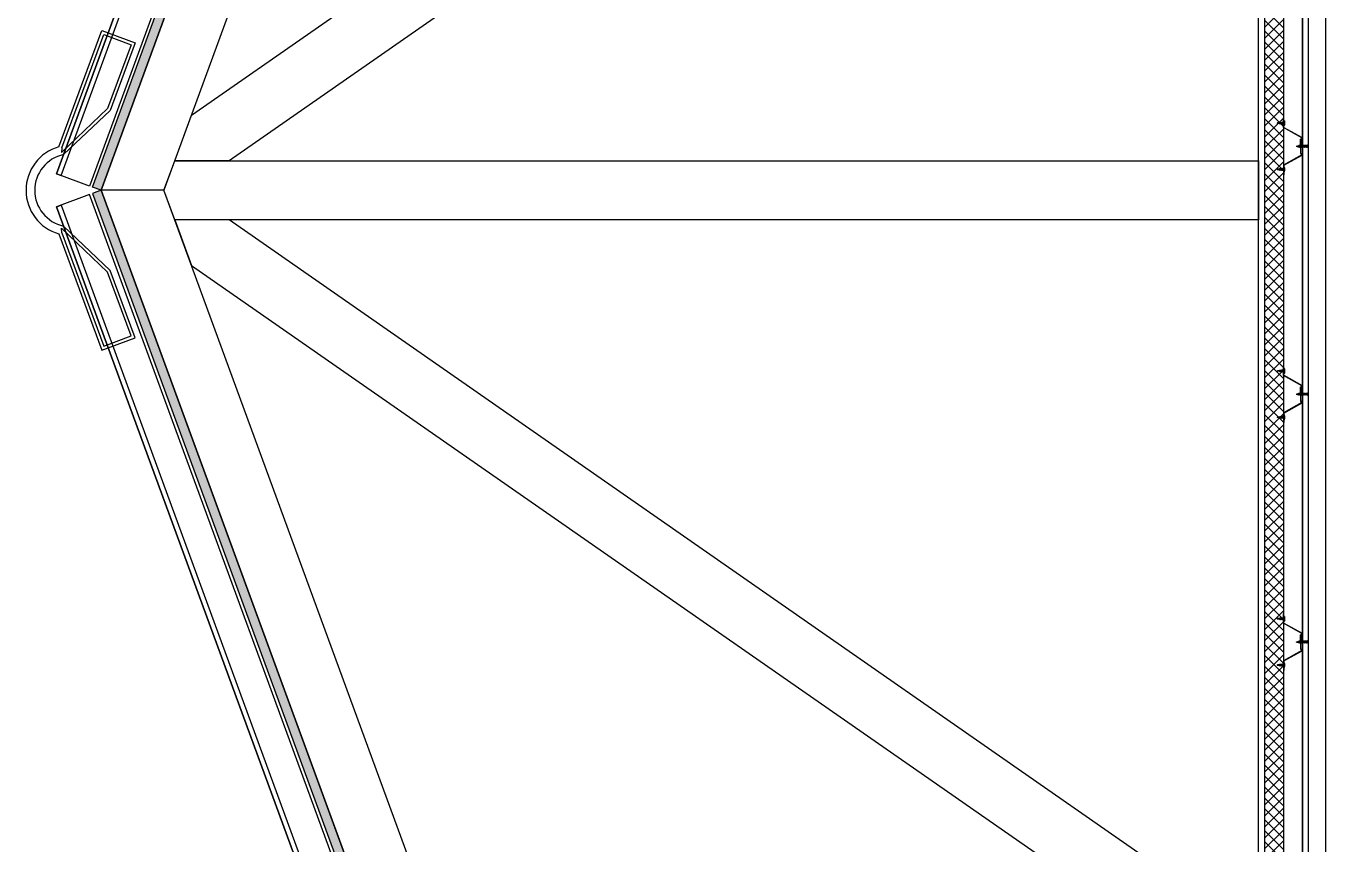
# Model space of a CAD drawing. Header units: inches. Extents: x 203 to 1065, y -1127 to 921.
# Drawn here: x 356.743 to 358.84, y 879.754 to 881.074 of the extents above; entities that cross this region are included whole.
import ezdxf

# ---------------------------------------------------------------- set-up
doc = ezdxf.new("R2010")
doc.units = ezdxf.units.IN
doc.header["$MEASUREMENT"] = 0
doc.linetypes.add('CONTINUA', pattern=[0])
for name, color, linetype in [('CORTE MUROS', 4, 'CONTINUA'), ('CORTE PERFILES Y CERCHA', 3, 'CONTINUA'), ('CORTE PROY', 8, 'CONTINUA')]:
    doc.layers.add(name, color=color, linetype=linetype)
pattern_1 = [(135.1236939, (355.679718, 439.0098185), (-0.00440986616, -0.004428948005), []), (225.1236939, (355.679718, 439.0098185), (-0.00439078432, -0.01326776217), [0.015625, -0.009375])]

msp = doc.modelspace()

# ---------------------------------------------------------------- hatches: boundary and pattern name
at = {"layer": 'CORTE MUROS', "ltscale": 0.5}
h = msp.add_hatch(dxfattribs=at)
h.set_pattern_fill('ANSI38', color=252, scale=0.05, angle=90.1237, style=0)
h.set_pattern_definition(pattern_1)
h.paths.add_polyline_path([(356.8646, 880.809), (356.8505, 880.8142), (358.7795, 886.0785), (358.7936, 886.0733)])
h = msp.add_hatch(dxfattribs=at)
h.set_pattern_fill('ANSI38', color=252, scale=0.05, angle=90.1237, style=0)
h.set_pattern_definition(pattern_1)
h.paths.add_polyline_path([(356.8646, 880.809), (356.8505, 880.8038), (358.7794, 875.5395), (358.7935, 875.5446)])
at = {"layer": 'CORTE PERFILES Y CERCHA', "ltscale": 0.5}
h = msp.add_hatch(dxfattribs=at)
h.set_pattern_fill('_USER', color=251, scale=0.0125, angle=135, style=0, double=1, pattern_type=0)
h.set_pattern_definition([(135, (330.188395, 595.680693), (-0.00883883476, -0.00883883476), []), (225, (330.188395, 595.680693), (0.00883883476, -0.00883883476), [])])
h.paths.add_polyline_path([(358.7412, 875.715), (358.7412, 885.903), (358.7712, 885.903), (358.7712, 875.715)])

# ---------------------------------------------------------------- linework, layer by layer
at = {"layer": 'CORTE MUROS', "color": 3}
for p, q in [((356.8009, 880.8775), (356.8005, 880.8703)), ((356.8009, 880.7405), (356.8005, 880.7477))]:
    msp.add_line(p, q, dxfattribs=at)
at = {"layer": 'CORTE MUROS'}
for points in [[(356.7923, 880.8355), (358.759, 886.2027), (358.8125, 886.1831), (356.8458, 880.8159)], [(358.759, 886.2027), (356.7923, 880.8355), (356.7998, 880.8327), (358.7665, 886.1999)], [(356.7923, 880.7825), (358.759, 875.4153), (358.8125, 875.4349), (356.8458, 880.8021)], [(358.759, 875.4153), (356.7923, 880.7825), (356.7998, 880.7853), (358.7665, 875.418)]]:
    msp.add_lwpolyline(points, close=True, dxfattribs=at)
for points in [[(356.8646, 880.809), (356.8505, 880.8142), (358.7795, 886.0785), (358.7936, 886.0733), (356.8646, 880.809)], [(356.8646, 880.809), (356.8505, 880.8038), (358.7795, 875.5395), (358.7936, 875.5447), (356.8646, 880.809)]]:
    msp.add_lwpolyline(points, dxfattribs=at)
at = {"layer": 'CORTE MUROS', "color": 3}
for points in [[(356.7962, 880.8792), (356.8658, 881.0668), (356.9193, 881.047), (356.8789, 880.9381), (356.804, 880.8667)], [(356.8009, 880.8775), (356.8688, 881.0604), (356.9128, 881.044), (356.8746, 880.941), (356.8005, 880.8703)], [(356.7962, 880.7388), (356.8658, 880.5512), (356.9193, 880.571), (356.8789, 880.6798), (356.804, 880.7513)], [(356.8009, 880.7405), (356.8688, 880.5576), (356.9128, 880.5739), (356.8746, 880.677), (356.8005, 880.7477)]]:
    msp.add_lwpolyline(points, dxfattribs=at)
for radius, start, end in [(0.073, 105.9239, 254.0761), (0.059, 102.3006, 257.6994)]:
    msp.add_arc((356.8163, 880.809), radius, start, end, dxfattribs=at)
at = {"layer": 'CORTE PERFILES Y CERCHA', "color": 2}
for p, q in [((358.8012, 885.8193), (358.8012, 875.7987)), ((358.8022, 885.8193), (358.8022, 875.7987)), ((358.8112, 885.8193), (358.8112, 875.7987))]:
    msp.add_line(p, q, dxfattribs=at)
at = {"layer": 'CORTE PERFILES Y CERCHA'}
for p, q in [((358.7712, 880.9189), (358.7712, 880.9259)), ((358.7716, 880.919), (358.7716, 880.9259)), ((358.7716, 880.9259), (358.7716, 880.9259)), ((358.7716, 880.924), (358.7716, 880.9259)), ((358.7716, 880.924), (358.772, 880.924)), ((358.772, 880.924), (358.772, 880.9259)), ((358.7647, 880.9182), (358.7609, 880.9174)), ((358.7609, 880.9174), (358.7616, 880.9178)), ((358.7616, 880.9174), (358.7609, 880.9174)), ((358.7609, 880.9174), (358.7616, 880.917)), ((358.7647, 880.9182), (358.7616, 880.9178)), ((358.7616, 880.917), (358.7616, 880.9174)), ((358.765, 880.9166), (358.7616, 880.917)), ((358.7651, 880.9186), (358.7647, 880.9182)), ((358.7647, 880.9182), (358.765, 880.9166)), ((358.7655, 880.9163), (358.765, 880.9166)), ((358.7651, 880.9186), (358.7655, 880.9183)), ((358.7655, 880.9163), (358.7651, 880.9186)), ((358.7664, 880.9184), (358.7655, 880.9183)), ((358.7655, 880.9183), (358.766, 880.9165)), ((358.7655, 880.9163), (358.766, 880.9165)), ((358.7669, 880.9164), (358.766, 880.9165)), ((358.7668, 880.9188), (358.7664, 880.9184)), ((358.7664, 880.9184), (358.7669, 880.9164)), ((358.7668, 880.9188), (358.7673, 880.9185)), ((358.7674, 880.916), (358.7668, 880.9188)), ((358.7674, 880.916), (358.7669, 880.9164)), ((358.7682, 880.9186), (358.7673, 880.9185)), ((358.7673, 880.9185), (358.7678, 880.9163)), ((358.7674, 880.916), (358.7678, 880.9163)), ((358.7687, 880.9162), (358.7678, 880.9163)), ((358.7686, 880.9191), (358.7682, 880.9186)), ((358.7682, 880.9186), (358.7687, 880.9162)), ((358.7686, 880.9191), (358.769, 880.9187)), ((358.7692, 880.9157), (358.7686, 880.9191)), ((358.7692, 880.9157), (358.7687, 880.9162)), ((358.77, 880.9188), (358.769, 880.9187)), ((358.769, 880.9187), (358.7697, 880.9161)), ((358.7692, 880.9157), (358.7697, 880.9161)), ((358.7707, 880.916), (358.7697, 880.9161)), ((358.7704, 880.9194), (358.77, 880.9188)), ((358.77, 880.9188), (358.7707, 880.916)), ((358.7704, 880.9194), (358.7708, 880.9189)), ((358.7711, 880.9154), (358.7704, 880.9194)), ((358.7711, 880.9154), (358.7707, 880.916)), ((358.7716, 880.919), (358.7708, 880.9189)), ((358.7708, 880.9189), (358.7716, 880.9159)), ((358.7711, 880.9154), (358.7716, 880.9159)), ((358.7712, 880.9104), (358.7712, 880.9155)), ((358.772, 880.9209), (358.7716, 880.9204)), ((358.7716, 880.9144), (358.7716, 880.9204)), ((358.7716, 880.919), (358.7716, 880.9159)), ((358.7716, 880.9106), (358.7716, 880.9159)), ((358.772, 880.914), (358.7716, 880.9144)), ((358.772, 880.9209), (358.772, 880.914)), ((358.7721, 880.921), (358.7721, 880.9139)), ((358.7729, 880.921), (358.7729, 880.9139)), ((358.7734, 880.9174), (358.7729, 880.9174)), ((358.7943, 880.8793), (358.7947, 880.881)), ((358.795, 880.8813), (358.7946, 880.8789)), ((358.795, 880.8813), (358.7947, 880.881)), ((358.7949, 880.8791), (358.7953, 880.881)), ((358.795, 880.8813), (358.7953, 880.881)), ((358.7961, 880.8812), (358.7953, 880.881)), ((358.7955, 880.8789), (358.7961, 880.8812)), ((358.7964, 880.8815), (358.7958, 880.8785)), ((358.7964, 880.8815), (358.7961, 880.8812)), ((358.7962, 880.8789), (358.7967, 880.8812)), ((358.7964, 880.8815), (358.7967, 880.8812)), ((358.7974, 880.8812), (358.7967, 880.8812)), ((358.7968, 880.8789), (358.7974, 880.8812)), ((358.7977, 880.8815), (358.7972, 880.8785)), ((358.7977, 880.8815), (358.7974, 880.8812)), ((358.7975, 880.8789), (358.7981, 880.8812)), ((358.7977, 880.8815), (358.7981, 880.8812)), ((358.7987, 880.8812), (358.7981, 880.8812)), ((358.7982, 880.8789), (358.7987, 880.8812)), ((358.7991, 880.8815), (358.7985, 880.8785)), ((358.7991, 880.8815), (358.7987, 880.8812)), ((358.7989, 880.8789), (358.7994, 880.8812)), ((358.7991, 880.8815), (358.7994, 880.8812)), ((358.8001, 880.8812), (358.7994, 880.8812)), ((358.7995, 880.8789), (358.8001, 880.8812)), ((358.8004, 880.8815), (358.7999, 880.8785)), ((358.8004, 880.8815), (358.8001, 880.8812)), ((358.8002, 880.8789), (358.8008, 880.8812)), ((358.8004, 880.8815), (358.8008, 880.8812)), ((358.8014, 880.8812), (358.8008, 880.8812)), ((358.8009, 880.8789), (358.8014, 880.8812)), ((358.8018, 880.8815), (358.8012, 880.8785)), ((358.8018, 880.8815), (358.8014, 880.8812)), ((358.8016, 880.8789), (358.8021, 880.8812)), ((358.8018, 880.8815), (358.8021, 880.8812)), ((358.8028, 880.8812), (358.8021, 880.8812)), ((358.8028, 880.8812), (358.8021, 880.8812)), ((358.8023, 880.8789), (358.8028, 880.8812)), ((358.8023, 880.8789), (358.8028, 880.8812)), ((358.8032, 880.8815), (358.8026, 880.8785)), ((358.8032, 880.8815), (358.8028, 880.8812)), ((358.803, 880.8789), (358.8035, 880.8812)), ((358.8032, 880.8815), (358.8035, 880.8812)), ((358.8042, 880.8812), (358.8035, 880.8812)), ((358.8036, 880.8789), (358.8042, 880.8812)), ((358.8036, 880.8789), (358.8042, 880.8812)), ((358.8036, 880.8789), (358.8042, 880.8812)), ((358.8045, 880.8815), (358.804, 880.8785)), ((358.8045, 880.8815), (358.8042, 880.8812)), ((358.8043, 880.8789), (358.8049, 880.8812)), ((358.8045, 880.8815), (358.8049, 880.8812)), ((358.8055, 880.8812), (358.8049, 880.8812)), ((358.805, 880.8789), (358.8055, 880.8812)), ((358.805, 880.8789), (358.8055, 880.8812)), ((358.805, 880.8789), (358.8055, 880.8812)), ((358.8059, 880.8815), (358.8053, 880.8785)), ((358.8059, 880.8815), (358.8055, 880.8812)), ((358.8057, 880.8789), (358.8062, 880.8812)), ((358.8059, 880.8815), (358.8062, 880.8812)), ((358.8069, 880.8812), (358.8062, 880.8812)), ((358.8063, 880.8789), (358.8069, 880.8812)), ((358.8072, 880.8815), (358.8067, 880.8785)), ((358.8072, 880.8815), (358.8069, 880.8812)), ((358.8072, 880.8815), (358.8069, 880.8812)), ((358.807, 880.8789), (358.8076, 880.8812)), ((358.8072, 880.8815), (358.8076, 880.8812)), ((358.8072, 880.8815), (358.8076, 880.8812)), ((358.8082, 880.8812), (358.8076, 880.8812)), ((358.8077, 880.8789), (358.8082, 880.8812)), ((358.8086, 880.8815), (358.808, 880.8785)), ((358.8086, 880.8815), (358.8082, 880.8812)), ((358.8086, 880.8815), (358.8082, 880.8812)), ((358.8083, 880.8789), (358.8089, 880.8812)), ((358.8086, 880.8815), (358.8089, 880.8812)), ((358.8086, 880.8815), (358.8089, 880.8812)), ((358.8095, 880.8812), (358.8089, 880.8812)), ((358.8096, 880.8812), (358.8089, 880.8812)), ((358.8112, 880.8826), (358.8096, 880.8812)), ((358.8112, 880.8775), (358.8112, 880.8826)), ((358.7942, 880.8793), (358.7919, 880.88)), ((358.7946, 880.8789), (358.7943, 880.8793)), ((358.7946, 880.8789), (358.7949, 880.8791)), ((358.7955, 880.8789), (358.7949, 880.8791)), ((358.7958, 880.8785), (358.7955, 880.8789)), ((358.7958, 880.8785), (358.7962, 880.8789)), ((358.7968, 880.8789), (358.7962, 880.8789)), ((358.7972, 880.8785), (358.7968, 880.8789)), ((358.7972, 880.8785), (358.7975, 880.8789)), ((358.7982, 880.8789), (358.7975, 880.8789)), ((358.7985, 880.8785), (358.7982, 880.8789)), ((358.7985, 880.8785), (358.7989, 880.8789)), ((358.7995, 880.8789), (358.7989, 880.8789)), ((358.7999, 880.8785), (358.7995, 880.8789)), ((358.7999, 880.8785), (358.8002, 880.8789)), ((358.8009, 880.8789), (358.8002, 880.8789)), ((358.8012, 880.8785), (358.8009, 880.8789)), ((358.8012, 880.8785), (358.8016, 880.8789)), ((358.8023, 880.8789), (358.8016, 880.8789)), ((358.8026, 880.8785), (358.8023, 880.8789)), ((358.8026, 880.8785), (358.803, 880.8789)), ((358.8036, 880.8789), (358.803, 880.8789)), ((358.804, 880.8785), (358.8036, 880.8789)), ((358.804, 880.8785), (358.8043, 880.8789)), ((358.805, 880.8789), (358.8043, 880.8789)), ((358.8053, 880.8785), (358.805, 880.8789)), ((358.8053, 880.8785), (358.8057, 880.8789)), ((358.8063, 880.8789), (358.8057, 880.8789)), ((358.8067, 880.8785), (358.8063, 880.8789)), ((358.8067, 880.8785), (358.807, 880.8789)), ((358.8077, 880.8789), (358.807, 880.8789)), ((358.808, 880.8785), (358.8077, 880.8789)), ((358.808, 880.8785), (358.8084, 880.8789)), ((358.8096, 880.8789), (358.8083, 880.8789)), ((358.8089, 880.8789), (358.8084, 880.8789)), ((358.8112, 880.8775), (358.8096, 880.8789)), ((358.8112, 880.88), (358.8108, 880.88)), ((358.7609, 880.8427), (358.7616, 880.8431)), ((358.7616, 880.8427), (358.7609, 880.8427)), ((358.7609, 880.8427), (358.7616, 880.8422)), ((358.7647, 880.8419), (358.7609, 880.8427)), ((358.765, 880.8434), (358.7616, 880.8431)), ((358.7616, 880.8431), (358.7616, 880.8427)), ((358.7647, 880.8419), (358.7616, 880.8422)), ((358.7647, 880.8419), (358.765, 880.8435)), ((358.7651, 880.8415), (358.7647, 880.8419)), ((358.7655, 880.8438), (358.765, 880.8435)), ((358.7655, 880.8438), (358.7651, 880.8415)), ((358.7651, 880.8415), (358.7655, 880.8418)), ((358.7655, 880.8438), (358.766, 880.8436)), ((358.7655, 880.8418), (358.766, 880.8436)), ((358.7664, 880.8417), (358.7655, 880.8418)), ((358.7669, 880.8437), (358.766, 880.8436)), ((358.7664, 880.8417), (358.7669, 880.8437)), ((358.7668, 880.8412), (358.7664, 880.8417)), ((358.7674, 880.8441), (358.7668, 880.8412)), ((358.7668, 880.8412), (358.7673, 880.8416)), ((358.7674, 880.8441), (358.7669, 880.8437)), ((358.7673, 880.8416), (358.7678, 880.8438)), ((358.7682, 880.8415), (358.7673, 880.8416)), ((358.7674, 880.8441), (358.7678, 880.8438)), ((358.7687, 880.8439), (358.7678, 880.8438)), ((358.7682, 880.8415), (358.7687, 880.8439)), ((358.7686, 880.841), (358.7682, 880.8415)), ((358.7692, 880.8444), (358.7686, 880.841)), ((358.7686, 880.841), (358.769, 880.8414)), ((358.7692, 880.8444), (358.7687, 880.8439)), ((358.769, 880.8414), (358.7697, 880.844)), ((358.77, 880.8413), (358.769, 880.8414)), ((358.7692, 880.8444), (358.7697, 880.844)), ((358.7707, 880.8441), (358.7697, 880.844)), ((358.77, 880.8413), (358.7707, 880.8441)), ((358.7704, 880.8407), (358.77, 880.8413)), ((358.7711, 880.8447), (358.7704, 880.8407)), ((358.7704, 880.8407), (358.7708, 880.8412)), ((358.7711, 880.8447), (358.7707, 880.8441)), ((358.7708, 880.8412), (358.7716, 880.8442)), ((358.7716, 880.8411), (358.7708, 880.8412)), ((358.7711, 880.8447), (358.7716, 880.8442)), ((358.7712, 880.8497), (358.7712, 880.8446)), ((358.7712, 880.8412), (358.7712, 880.8342)), ((358.7716, 880.8494), (358.7716, 880.8442)), ((358.772, 880.8461), (358.7716, 880.8457)), ((358.7716, 880.8457), (358.7716, 880.8442)), ((358.7716, 880.8411), (358.7716, 880.8442)), ((358.7716, 880.8411), (358.7716, 880.8342)), ((358.7716, 880.8411), (358.7716, 880.8397)), ((358.772, 880.8392), (358.7716, 880.8397)), ((358.772, 880.8392), (358.772, 880.8461)), ((358.7721, 880.8391), (358.7721, 880.8462)), ((358.7729, 880.8391), (358.7729, 880.8462)), ((358.7734, 880.8427), (358.7729, 880.8427)), ((358.7716, 880.8361), (358.7716, 880.8342)), ((358.7716, 880.8361), (358.772, 880.8361)), ((358.7716, 880.8342), (358.7716, 880.8342)), ((358.772, 880.8361), (358.772, 880.8342)), ((358.7712, 880.5189), (358.7712, 880.5259)), ((358.7716, 880.519), (358.7716, 880.5259)), ((358.7716, 880.5259), (358.7716, 880.5259)), ((358.7716, 880.524), (358.7716, 880.5259)), ((358.772, 880.524), (358.772, 880.5259)), ((358.7647, 880.5182), (358.7609, 880.5174)), ((358.7609, 880.5174), (358.7616, 880.5178)), ((358.7616, 880.5174), (358.7609, 880.5174)), ((358.7609, 880.5174), (358.7616, 880.517)), ((358.7647, 880.5182), (358.7616, 880.5178)), ((358.7616, 880.517), (358.7616, 880.5174)), ((358.765, 880.5166), (358.7616, 880.517)), ((358.7651, 880.5186), (358.7647, 880.5182)), ((358.7647, 880.5182), (358.765, 880.5166)), ((358.7655, 880.5163), (358.765, 880.5166)), ((358.7651, 880.5186), (358.7655, 880.5183)), ((358.7655, 880.5163), (358.7651, 880.5186)), ((358.7664, 880.5184), (358.7655, 880.5183)), ((358.7655, 880.5183), (358.766, 880.5165)), ((358.7655, 880.5163), (358.766, 880.5165)), ((358.7669, 880.5164), (358.766, 880.5165)), ((358.7668, 880.5188), (358.7664, 880.5184)), ((358.7664, 880.5184), (358.7669, 880.5164)), ((358.7668, 880.5188), (358.7673, 880.5185)), ((358.7674, 880.516), (358.7668, 880.5188)), ((358.7674, 880.516), (358.7669, 880.5164)), ((358.7682, 880.5186), (358.7673, 880.5185)), ((358.7673, 880.5185), (358.7678, 880.5163)), ((358.7674, 880.516), (358.7678, 880.5163)), ((358.7687, 880.5162), (358.7678, 880.5163)), ((358.7686, 880.5191), (358.7682, 880.5186)), ((358.7682, 880.5186), (358.7687, 880.5162)), ((358.7686, 880.5191), (358.769, 880.5187)), ((358.7692, 880.5157), (358.7686, 880.5191)), ((358.7692, 880.5157), (358.7687, 880.5162)), ((358.77, 880.5188), (358.769, 880.5187)), ((358.769, 880.5187), (358.7697, 880.5161)), ((358.7692, 880.5157), (358.7697, 880.5161)), ((358.7707, 880.516), (358.7697, 880.5161)), ((358.7704, 880.5194), (358.77, 880.5188)), ((358.77, 880.5188), (358.7707, 880.516)), ((358.7704, 880.5194), (358.7708, 880.5189)), ((358.7711, 880.5154), (358.7704, 880.5194)), ((358.7711, 880.5154), (358.7707, 880.516)), ((358.7716, 880.519), (358.7708, 880.5189)), ((358.7708, 880.5189), (358.7716, 880.5159)), ((358.7711, 880.5154), (358.7716, 880.5159)), ((358.7712, 880.5104), (358.7712, 880.5155)), ((358.7716, 880.524), (358.772, 880.524)), ((358.772, 880.5209), (358.7716, 880.5204)), ((358.7716, 880.5144), (358.7716, 880.5204)), ((358.7716, 880.519), (358.7716, 880.5159)), ((358.7716, 880.5106), (358.7716, 880.5159)), ((358.772, 880.514), (358.7716, 880.5144)), ((358.772, 880.5209), (358.772, 880.514)), ((358.7721, 880.521), (358.7721, 880.5139)), ((358.7729, 880.521), (358.7729, 880.5139)), ((358.7734, 880.5174), (358.7729, 880.5174)), ((358.8112, 880.4826), (358.8096, 880.4812)), ((358.8112, 880.4775), (358.8112, 880.4826)), ((358.7942, 880.4793), (358.7919, 880.48)), ((358.7943, 880.4793), (358.7947, 880.481)), ((358.7946, 880.4789), (358.7943, 880.4793)), ((358.795, 880.4813), (358.7946, 880.4789)), ((358.7946, 880.4789), (358.7949, 880.4791)), ((358.795, 880.4813), (358.7947, 880.481)), ((358.7949, 880.4791), (358.7953, 880.481)), ((358.7955, 880.4789), (358.7949, 880.4791)), ((358.795, 880.4813), (358.7953, 880.481)), ((358.7961, 880.4812), (358.7953, 880.481)), ((358.7955, 880.4789), (358.7961, 880.4812)), ((358.7958, 880.4785), (358.7955, 880.4789)), ((358.7964, 880.4815), (358.7958, 880.4785)), ((358.7958, 880.4785), (358.7962, 880.4789)), ((358.7964, 880.4815), (358.7961, 880.4812)), ((358.7962, 880.4789), (358.7967, 880.4812)), ((358.7968, 880.4789), (358.7962, 880.4789)), ((358.7964, 880.4815), (358.7967, 880.4812)), ((358.7974, 880.4812), (358.7967, 880.4812)), ((358.7968, 880.4789), (358.7974, 880.4812)), ((358.7972, 880.4785), (358.7968, 880.4789)), ((358.7977, 880.4815), (358.7972, 880.4785)), ((358.7972, 880.4785), (358.7975, 880.4789)), ((358.7977, 880.4815), (358.7974, 880.4812)), ((358.7975, 880.4789), (358.7981, 880.4812)), ((358.7982, 880.4789), (358.7975, 880.4789)), ((358.7977, 880.4815), (358.7981, 880.4812)), ((358.7987, 880.4812), (358.7981, 880.4812)), ((358.7982, 880.4789), (358.7987, 880.4812)), ((358.7985, 880.4785), (358.7982, 880.4789)), ((358.7991, 880.4815), (358.7985, 880.4785)), ((358.7985, 880.4785), (358.7989, 880.4789)), ((358.7991, 880.4815), (358.7987, 880.4812)), ((358.7989, 880.4789), (358.7994, 880.4812)), ((358.7995, 880.4789), (358.7989, 880.4789)), ((358.7991, 880.4815), (358.7994, 880.4812)), ((358.8001, 880.4812), (358.7994, 880.4812)), ((358.7995, 880.4789), (358.8001, 880.4812)), ((358.7999, 880.4785), (358.7995, 880.4789)), ((358.8004, 880.4815), (358.7999, 880.4785)), ((358.7999, 880.4785), (358.8002, 880.4789)), ((358.8004, 880.4815), (358.8001, 880.4812)), ((358.8002, 880.4789), (358.8008, 880.4812)), ((358.8009, 880.4789), (358.8002, 880.4789)), ((358.8004, 880.4815), (358.8008, 880.4812)), ((358.8014, 880.4812), (358.8008, 880.4812)), ((358.8009, 880.4789), (358.8014, 880.4812)), ((358.8012, 880.4785), (358.8009, 880.4789)), ((358.8018, 880.4815), (358.8012, 880.4785)), ((358.8012, 880.4785), (358.8016, 880.4789)), ((358.8018, 880.4815), (358.8014, 880.4812)), ((358.8016, 880.4789), (358.8021, 880.4812)), ((358.8023, 880.4789), (358.8016, 880.4789)), ((358.8018, 880.4815), (358.8021, 880.4812)), ((358.8028, 880.4812), (358.8021, 880.4812)), ((358.8028, 880.4812), (358.8021, 880.4812)), ((358.8023, 880.4789), (358.8028, 880.4812)), ((358.8023, 880.4789), (358.8028, 880.4812)), ((358.8026, 880.4785), (358.8023, 880.4789)), ((358.8032, 880.4815), (358.8026, 880.4785)), ((358.8026, 880.4785), (358.803, 880.4789)), ((358.8032, 880.4815), (358.8028, 880.4812)), ((358.803, 880.4789), (358.8035, 880.4812)), ((358.8036, 880.4789), (358.803, 880.4789)), ((358.8032, 880.4815), (358.8035, 880.4812)), ((358.8042, 880.4812), (358.8035, 880.4812)), ((358.8036, 880.4789), (358.8042, 880.4812)), ((358.8036, 880.4789), (358.8042, 880.4812)), ((358.8036, 880.4789), (358.8042, 880.4812)), ((358.804, 880.4785), (358.8036, 880.4789)), ((358.8045, 880.4815), (358.804, 880.4785)), ((358.804, 880.4785), (358.8043, 880.4789)), ((358.8045, 880.4815), (358.8042, 880.4812)), ((358.8043, 880.4789), (358.8049, 880.4812)), ((358.805, 880.4789), (358.8043, 880.4789)), ((358.8045, 880.4815), (358.8049, 880.4812)), ((358.8055, 880.4812), (358.8049, 880.4812)), ((358.805, 880.4789), (358.8055, 880.4812)), ((358.805, 880.4789), (358.8055, 880.4812)), ((358.805, 880.4789), (358.8055, 880.4812)), ((358.8053, 880.4785), (358.805, 880.4789)), ((358.8059, 880.4815), (358.8053, 880.4785)), ((358.8053, 880.4785), (358.8057, 880.4789)), ((358.8059, 880.4815), (358.8055, 880.4812)), ((358.8057, 880.4789), (358.8062, 880.4812)), ((358.8063, 880.4789), (358.8057, 880.4789)), ((358.8059, 880.4815), (358.8062, 880.4812)), ((358.8069, 880.4812), (358.8062, 880.4812)), ((358.8063, 880.4789), (358.8069, 880.4812)), ((358.8067, 880.4785), (358.8063, 880.4789)), ((358.8072, 880.4815), (358.8067, 880.4785)), ((358.8067, 880.4785), (358.807, 880.4789)), ((358.8072, 880.4815), (358.8069, 880.4812)), ((358.8072, 880.4815), (358.8069, 880.4812)), ((358.807, 880.4789), (358.8076, 880.4812)), ((358.8077, 880.4789), (358.807, 880.4789)), ((358.8072, 880.4815), (358.8076, 880.4812)), ((358.8072, 880.4815), (358.8076, 880.4812)), ((358.8082, 880.4812), (358.8076, 880.4812)), ((358.8077, 880.4789), (358.8082, 880.4812)), ((358.808, 880.4785), (358.8077, 880.4789)), ((358.8086, 880.4815), (358.808, 880.4785)), ((358.808, 880.4785), (358.8084, 880.4789)), ((358.8086, 880.4815), (358.8082, 880.4812)), ((358.8086, 880.4815), (358.8082, 880.4812)), ((358.8083, 880.4789), (358.8089, 880.4812)), ((358.8096, 880.4789), (358.8083, 880.4789)), ((358.8089, 880.4789), (358.8084, 880.4789)), ((358.8086, 880.4815), (358.8089, 880.4812)), ((358.8086, 880.4815), (358.8089, 880.4812)), ((358.8095, 880.4812), (358.8089, 880.4812)), ((358.8096, 880.4812), (358.8089, 880.4812)), ((358.8112, 880.4775), (358.8096, 880.4789)), ((358.8112, 880.48), (358.8108, 880.48)), ((358.7609, 880.4427), (358.7616, 880.4431)), ((358.7616, 880.4427), (358.7609, 880.4427)), ((358.7609, 880.4427), (358.7616, 880.4422)), ((358.7647, 880.4419), (358.7609, 880.4427)), ((358.765, 880.4434), (358.7616, 880.4431)), ((358.7616, 880.4431), (358.7616, 880.4427)), ((358.7647, 880.4419), (358.7616, 880.4422)), ((358.7647, 880.4419), (358.765, 880.4435)), ((358.7651, 880.4415), (358.7647, 880.4419)), ((358.7655, 880.4438), (358.765, 880.4435)), ((358.7655, 880.4438), (358.7651, 880.4415)), ((358.7651, 880.4415), (358.7655, 880.4418)), ((358.7655, 880.4438), (358.766, 880.4436)), ((358.7655, 880.4418), (358.766, 880.4436)), ((358.7664, 880.4417), (358.7655, 880.4418)), ((358.7669, 880.4437), (358.766, 880.4436)), ((358.7664, 880.4417), (358.7669, 880.4437)), ((358.7668, 880.4412), (358.7664, 880.4417)), ((358.7674, 880.4441), (358.7668, 880.4412)), ((358.7668, 880.4412), (358.7673, 880.4416)), ((358.7674, 880.4441), (358.7669, 880.4437)), ((358.7673, 880.4416), (358.7678, 880.4438)), ((358.7682, 880.4415), (358.7673, 880.4416)), ((358.7674, 880.4441), (358.7678, 880.4438)), ((358.7687, 880.4439), (358.7678, 880.4438)), ((358.7682, 880.4415), (358.7687, 880.4439)), ((358.7686, 880.441), (358.7682, 880.4415)), ((358.7692, 880.4444), (358.7686, 880.441)), ((358.7686, 880.441), (358.769, 880.4414)), ((358.7692, 880.4444), (358.7687, 880.4439)), ((358.769, 880.4414), (358.7697, 880.444)), ((358.77, 880.4413), (358.769, 880.4414)), ((358.7692, 880.4444), (358.7697, 880.444)), ((358.7707, 880.4441), (358.7697, 880.444)), ((358.77, 880.4413), (358.7707, 880.4441)), ((358.7704, 880.4407), (358.77, 880.4413)), ((358.7711, 880.4447), (358.7704, 880.4407)), ((358.7704, 880.4407), (358.7708, 880.4412)), ((358.7711, 880.4447), (358.7707, 880.4441)), ((358.7708, 880.4412), (358.7716, 880.4442)), ((358.7716, 880.4411), (358.7708, 880.4412)), ((358.7711, 880.4447), (358.7716, 880.4442)), ((358.7712, 880.4497), (358.7712, 880.4446)), ((358.7712, 880.4412), (358.7712, 880.4342)), ((358.7716, 880.4494), (358.7716, 880.4442)), ((358.772, 880.4461), (358.7716, 880.4457)), ((358.7716, 880.4457), (358.7716, 880.4442)), ((358.7716, 880.4411), (358.7716, 880.4442)), ((358.7716, 880.4411), (358.7716, 880.4342)), ((358.7716, 880.4411), (358.7716, 880.4397)), ((358.772, 880.4392), (358.772, 880.4461)), ((358.7721, 880.4391), (358.7721, 880.4462)), ((358.7729, 880.4391), (358.7729, 880.4462)), ((358.7734, 880.4427), (358.7729, 880.4427)), ((358.772, 880.4392), (358.7716, 880.4397)), ((358.7716, 880.4361), (358.7716, 880.4342)), ((358.7716, 880.4361), (358.772, 880.4361)), ((358.7716, 880.4342), (358.7716, 880.4342)), ((358.772, 880.4361), (358.772, 880.4342)), ((358.7712, 880.1189), (358.7712, 880.1259)), ((358.7716, 880.119), (358.7716, 880.1259)), ((358.7716, 880.1259), (358.7716, 880.1259)), ((358.7716, 880.124), (358.7716, 880.1259)), ((358.772, 880.124), (358.772, 880.1259)), ((358.7647, 880.1182), (358.7609, 880.1174)), ((358.7609, 880.1174), (358.7616, 880.1178)), ((358.7616, 880.1174), (358.7609, 880.1174)), ((358.7609, 880.1174), (358.7616, 880.117)), ((358.7647, 880.1182), (358.7616, 880.1178)), ((358.7616, 880.117), (358.7616, 880.1174)), ((358.765, 880.1166), (358.7616, 880.117)), ((358.7651, 880.1186), (358.7647, 880.1182)), ((358.7647, 880.1182), (358.765, 880.1166)), ((358.7655, 880.1163), (358.765, 880.1166)), ((358.7651, 880.1186), (358.7655, 880.1183)), ((358.7655, 880.1163), (358.7651, 880.1186)), ((358.7664, 880.1184), (358.7655, 880.1183)), ((358.7655, 880.1183), (358.766, 880.1165)), ((358.7655, 880.1163), (358.766, 880.1165)), ((358.7669, 880.1164), (358.766, 880.1165)), ((358.7668, 880.1188), (358.7664, 880.1184)), ((358.7664, 880.1184), (358.7669, 880.1164)), ((358.7668, 880.1188), (358.7673, 880.1185)), ((358.7674, 880.116), (358.7668, 880.1188)), ((358.7674, 880.116), (358.7669, 880.1164)), ((358.7682, 880.1186), (358.7673, 880.1185)), ((358.7673, 880.1185), (358.7678, 880.1163)), ((358.7674, 880.116), (358.7678, 880.1163)), ((358.7687, 880.1162), (358.7678, 880.1163)), ((358.7686, 880.1191), (358.7682, 880.1186)), ((358.7682, 880.1186), (358.7687, 880.1162)), ((358.7686, 880.1191), (358.769, 880.1187)), ((358.7692, 880.1157), (358.7686, 880.1191)), ((358.7692, 880.1157), (358.7687, 880.1162)), ((358.77, 880.1188), (358.769, 880.1187)), ((358.769, 880.1187), (358.7697, 880.1161)), ((358.7692, 880.1157), (358.7697, 880.1161)), ((358.7707, 880.116), (358.7697, 880.1161)), ((358.7704, 880.1194), (358.77, 880.1188)), ((358.77, 880.1188), (358.7707, 880.116)), ((358.7704, 880.1194), (358.7708, 880.1189)), ((358.7711, 880.1154), (358.7704, 880.1194)), ((358.7711, 880.1154), (358.7707, 880.116)), ((358.7716, 880.119), (358.7708, 880.1189)), ((358.7708, 880.1189), (358.7716, 880.1159)), ((358.7711, 880.1154), (358.7716, 880.1159)), ((358.7712, 880.1104), (358.7712, 880.1155)), ((358.7716, 880.124), (358.772, 880.124)), ((358.772, 880.1209), (358.7716, 880.1204)), ((358.7716, 880.1144), (358.7716, 880.1204)), ((358.7716, 880.119), (358.7716, 880.1159)), ((358.7716, 880.1106), (358.7716, 880.1159)), ((358.772, 880.114), (358.7716, 880.1144)), ((358.772, 880.1209), (358.772, 880.114)), ((358.7721, 880.121), (358.7721, 880.1139)), ((358.7729, 880.121), (358.7729, 880.1139)), ((358.7734, 880.1174), (358.7729, 880.1174)), ((358.7942, 880.0793), (358.7919, 880.08)), ((358.7943, 880.0793), (358.7947, 880.081)), ((358.7946, 880.0789), (358.7943, 880.0793)), ((358.795, 880.0813), (358.7946, 880.0789)), ((358.7946, 880.0789), (358.7949, 880.0791)), ((358.795, 880.0813), (358.7947, 880.081)), ((358.7949, 880.0791), (358.7953, 880.081)), ((358.7955, 880.0789), (358.7949, 880.0791)), ((358.795, 880.0813), (358.7953, 880.081)), ((358.7961, 880.0812), (358.7953, 880.081)), ((358.7955, 880.0789), (358.7961, 880.0812)), ((358.7958, 880.0785), (358.7955, 880.0789)), ((358.7964, 880.0815), (358.7958, 880.0785)), ((358.7958, 880.0785), (358.7962, 880.0789)), ((358.7964, 880.0815), (358.7961, 880.0812)), ((358.7962, 880.0789), (358.7967, 880.0812)), ((358.7968, 880.0789), (358.7962, 880.0789)), ((358.7964, 880.0815), (358.7967, 880.0812)), ((358.7974, 880.0812), (358.7967, 880.0812)), ((358.7968, 880.0789), (358.7974, 880.0812)), ((358.7972, 880.0785), (358.7968, 880.0789)), ((358.7977, 880.0815), (358.7972, 880.0785)), ((358.7972, 880.0785), (358.7975, 880.0789)), ((358.7977, 880.0815), (358.7974, 880.0812)), ((358.7975, 880.0789), (358.7981, 880.0812)), ((358.7982, 880.0789), (358.7975, 880.0789)), ((358.7977, 880.0815), (358.7981, 880.0812)), ((358.7987, 880.0812), (358.7981, 880.0812)), ((358.7982, 880.0789), (358.7987, 880.0812)), ((358.7985, 880.0785), (358.7982, 880.0789)), ((358.7991, 880.0815), (358.7985, 880.0785)), ((358.7985, 880.0785), (358.7989, 880.0789)), ((358.7991, 880.0815), (358.7987, 880.0812)), ((358.7989, 880.0789), (358.7994, 880.0812)), ((358.7995, 880.0789), (358.7989, 880.0789)), ((358.7991, 880.0815), (358.7994, 880.0812)), ((358.8001, 880.0812), (358.7994, 880.0812)), ((358.7995, 880.0789), (358.8001, 880.0812)), ((358.7999, 880.0785), (358.7995, 880.0789)), ((358.8004, 880.0815), (358.7999, 880.0785)), ((358.7999, 880.0785), (358.8002, 880.0789)), ((358.8004, 880.0815), (358.8001, 880.0812)), ((358.8002, 880.0789), (358.8008, 880.0812)), ((358.8009, 880.0789), (358.8002, 880.0789)), ((358.8004, 880.0815), (358.8008, 880.0812)), ((358.8014, 880.0812), (358.8008, 880.0812)), ((358.8009, 880.0789), (358.8014, 880.0812)), ((358.8012, 880.0785), (358.8009, 880.0789)), ((358.8018, 880.0815), (358.8012, 880.0785)), ((358.8012, 880.0785), (358.8016, 880.0789)), ((358.8018, 880.0815), (358.8014, 880.0812)), ((358.8016, 880.0789), (358.8021, 880.0812)), ((358.8023, 880.0789), (358.8016, 880.0789)), ((358.8018, 880.0815), (358.8021, 880.0812)), ((358.8028, 880.0812), (358.8021, 880.0812)), ((358.8028, 880.0812), (358.8021, 880.0812)), ((358.8023, 880.0789), (358.8028, 880.0812)), ((358.8023, 880.0789), (358.8028, 880.0812)), ((358.8026, 880.0785), (358.8023, 880.0789)), ((358.8032, 880.0815), (358.8026, 880.0785)), ((358.8026, 880.0785), (358.803, 880.0789)), ((358.8032, 880.0815), (358.8028, 880.0812)), ((358.803, 880.0789), (358.8035, 880.0812)), ((358.8036, 880.0789), (358.803, 880.0789)), ((358.8032, 880.0815), (358.8035, 880.0812)), ((358.8042, 880.0812), (358.8035, 880.0812)), ((358.8036, 880.0789), (358.8042, 880.0812)), ((358.8036, 880.0789), (358.8042, 880.0812)), ((358.8036, 880.0789), (358.8042, 880.0812)), ((358.804, 880.0785), (358.8036, 880.0789)), ((358.8045, 880.0815), (358.804, 880.0785)), ((358.804, 880.0785), (358.8043, 880.0789)), ((358.8045, 880.0815), (358.8042, 880.0812)), ((358.8043, 880.0789), (358.8049, 880.0812)), ((358.805, 880.0789), (358.8043, 880.0789)), ((358.8045, 880.0815), (358.8049, 880.0812)), ((358.8055, 880.0812), (358.8049, 880.0812)), ((358.805, 880.0789), (358.8055, 880.0812)), ((358.805, 880.0789), (358.8055, 880.0812)), ((358.805, 880.0789), (358.8055, 880.0812)), ((358.8053, 880.0785), (358.805, 880.0789)), ((358.8059, 880.0815), (358.8053, 880.0785)), ((358.8053, 880.0785), (358.8057, 880.0789)), ((358.8059, 880.0815), (358.8055, 880.0812)), ((358.8057, 880.0789), (358.8062, 880.0812)), ((358.8063, 880.0789), (358.8057, 880.0789)), ((358.8059, 880.0815), (358.8062, 880.0812)), ((358.8069, 880.0812), (358.8062, 880.0812)), ((358.8063, 880.0789), (358.8069, 880.0812)), ((358.8067, 880.0785), (358.8063, 880.0789)), ((358.8072, 880.0815), (358.8067, 880.0785)), ((358.8067, 880.0785), (358.807, 880.0789)), ((358.8072, 880.0815), (358.8069, 880.0812)), ((358.8072, 880.0815), (358.8069, 880.0812)), ((358.807, 880.0789), (358.8076, 880.0812)), ((358.8077, 880.0789), (358.807, 880.0789)), ((358.8072, 880.0815), (358.8076, 880.0812)), ((358.8072, 880.0815), (358.8076, 880.0812)), ((358.8082, 880.0812), (358.8076, 880.0812)), ((358.8077, 880.0789), (358.8082, 880.0812)), ((358.808, 880.0785), (358.8077, 880.0789)), ((358.8086, 880.0815), (358.808, 880.0785)), ((358.808, 880.0785), (358.8084, 880.0789)), ((358.8086, 880.0815), (358.8082, 880.0812)), ((358.8086, 880.0815), (358.8082, 880.0812)), ((358.8083, 880.0789), (358.8089, 880.0812)), ((358.8096, 880.0789), (358.8083, 880.0789)), ((358.8089, 880.0789), (358.8084, 880.0789)), ((358.8086, 880.0815), (358.8089, 880.0812)), ((358.8086, 880.0815), (358.8089, 880.0812)), ((358.8095, 880.0812), (358.8089, 880.0812)), ((358.8096, 880.0812), (358.8089, 880.0812)), ((358.8112, 880.0826), (358.8096, 880.0812)), ((358.8112, 880.0775), (358.8096, 880.0789)), ((358.8112, 880.08), (358.8108, 880.08)), ((358.8112, 880.0775), (358.8112, 880.0826)), ((358.7609, 880.0427), (358.7616, 880.0431)), ((358.7616, 880.0427), (358.7609, 880.0427)), ((358.7609, 880.0427), (358.7616, 880.0422)), ((358.7647, 880.0419), (358.7609, 880.0427)), ((358.765, 880.0434), (358.7616, 880.0431)), ((358.7616, 880.0431), (358.7616, 880.0427)), ((358.7647, 880.0419), (358.7616, 880.0422)), ((358.7647, 880.0419), (358.765, 880.0435)), ((358.7655, 880.0438), (358.765, 880.0435)), ((358.7655, 880.0438), (358.7651, 880.0415)), ((358.7655, 880.0438), (358.766, 880.0436)), ((358.7655, 880.0418), (358.766, 880.0436)), ((358.7669, 880.0437), (358.766, 880.0436)), ((358.7664, 880.0417), (358.7669, 880.0437)), ((358.7674, 880.0441), (358.7668, 880.0412)), ((358.7674, 880.0441), (358.7669, 880.0437)), ((358.7673, 880.0416), (358.7678, 880.0438)), ((358.7674, 880.0441), (358.7678, 880.0438)), ((358.7687, 880.0439), (358.7678, 880.0438)), ((358.7682, 880.0415), (358.7687, 880.0439)), ((358.7692, 880.0444), (358.7686, 880.041)), ((358.7692, 880.0444), (358.7687, 880.0439)), ((358.769, 880.0414), (358.7697, 880.044)), ((358.7692, 880.0444), (358.7697, 880.044)), ((358.7707, 880.0441), (358.7697, 880.044)), ((358.77, 880.0413), (358.7707, 880.0441)), ((358.7711, 880.0447), (358.7704, 880.0407)), ((358.7711, 880.0447), (358.7707, 880.0441)), ((358.7708, 880.0412), (358.7716, 880.0442)), ((358.7711, 880.0447), (358.7716, 880.0442)), ((358.7712, 880.0497), (358.7712, 880.0446)), ((358.7716, 880.0494), (358.7716, 880.0442)), ((358.772, 880.0461), (358.7716, 880.0457)), ((358.7716, 880.0457), (358.7716, 880.0442)), ((358.7716, 880.0411), (358.7716, 880.0442)), ((358.772, 880.0392), (358.772, 880.0461)), ((358.7721, 880.0391), (358.7721, 880.0462)), ((358.7729, 880.0391), (358.7729, 880.0462)), ((358.7734, 880.0427), (358.7729, 880.0427)), ((358.7651, 880.0415), (358.7647, 880.0419)), ((358.7651, 880.0415), (358.7655, 880.0418)), ((358.7664, 880.0417), (358.7655, 880.0418)), ((358.7668, 880.0412), (358.7664, 880.0417)), ((358.7668, 880.0412), (358.7673, 880.0416)), ((358.7682, 880.0415), (358.7673, 880.0416)), ((358.7686, 880.041), (358.7682, 880.0415)), ((358.7686, 880.041), (358.769, 880.0414)), ((358.77, 880.0413), (358.769, 880.0414)), ((358.7704, 880.0407), (358.77, 880.0413)), ((358.7704, 880.0407), (358.7708, 880.0412)), ((358.7716, 880.0411), (358.7708, 880.0412)), ((358.7712, 880.0412), (358.7712, 880.0342)), ((358.7716, 880.0411), (358.7716, 880.0342)), ((358.7716, 880.0411), (358.7716, 880.0397)), ((358.772, 880.0392), (358.7716, 880.0397)), ((358.7716, 880.0361), (358.7716, 880.0342)), ((358.7716, 880.0361), (358.772, 880.0361)), ((358.7716, 880.0342), (358.7716, 880.0342)), ((358.772, 880.0361), (358.772, 880.0342))]:
    msp.add_line(p, q, dxfattribs=at)
for points in [[(356.9658, 880.809), (356.8646, 880.809), (358.7312, 885.903), (358.7312, 885.6269)], [(358.7312, 875.715), (358.7312, 885.903), (358.7712, 885.903), (358.7712, 875.715)], [(358.6481, 882.071), (358.7312, 882.071), (358.7312, 882.0131), (357.0707, 880.8565), (356.9832, 880.8565), (357.0102, 880.9301)], [(358.7312, 880.8565), (358.7312, 880.7615), (356.9832, 880.7615), (356.9658, 880.809), (356.9832, 880.8565)], [(356.9658, 880.809), (356.8646, 880.809), (358.7312, 875.715), (358.7312, 875.9911)], [(358.6481, 879.547), (358.7312, 879.547), (358.7312, 879.6049), (357.0707, 880.7615), (356.9832, 880.7615), (357.0102, 880.6879)]]:
    msp.add_lwpolyline(points, close=True, dxfattribs=at)
at = {"layer": 'CORTE PERFILES Y CERCHA', "color": 2}
msp.add_lwpolyline([(358.7412, 875.715), (358.7412, 885.903), (358.7712, 885.903), (358.7712, 875.715)], close=True, dxfattribs=at)
at = {"layer": 'CORTE PERFILES Y CERCHA'}
for points in [[(358.7988, 880.8812), (358.7988, 880.8917), (358.8007, 880.8926), (358.8007, 880.8937), (358.7712, 880.9104)], [(358.7716, 880.9106), (358.8012, 880.8942), (358.8012, 880.8923), (358.7993, 880.8914), (358.7993, 880.8814)], [(358.7988, 880.8786), (358.7988, 880.8684), (358.8007, 880.8675), (358.8007, 880.8663), (358.7712, 880.8497)], [(358.7716, 880.8494), (358.8012, 880.8659), (358.8012, 880.8678), (358.7993, 880.8687), (358.7993, 880.8789)], [(358.7988, 880.4812), (358.7988, 880.4917), (358.8007, 880.4926), (358.8007, 880.4937), (358.7712, 880.5104)], [(358.7716, 880.5106), (358.8012, 880.4942), (358.8012, 880.4923), (358.7993, 880.4914), (358.7993, 880.4814)], [(358.7988, 880.4786), (358.7988, 880.4684), (358.8007, 880.4675), (358.8007, 880.4663), (358.7712, 880.4497)], [(358.7716, 880.4494), (358.8012, 880.4659), (358.8012, 880.4678), (358.7993, 880.4687), (358.7993, 880.4789)], [(358.7988, 880.0812), (358.7988, 880.0917), (358.8007, 880.0926), (358.8007, 880.0937), (358.7712, 880.1104)], [(358.7716, 880.1106), (358.8012, 880.0942), (358.8012, 880.0923), (358.7993, 880.0914), (358.7993, 880.0814)], [(358.7988, 880.0786), (358.7988, 880.0684), (358.8007, 880.0675), (358.8007, 880.0663), (358.7712, 880.0497)], [(358.7716, 880.0494), (358.8012, 880.0659), (358.8012, 880.0678), (358.7993, 880.0687), (358.7993, 880.0789)]]:
    msp.add_lwpolyline(points, dxfattribs=at)
for centre, radius, start, end in [((358.7716, 880.9259), 0.000437, 0, 180), ((358.7725, 880.921), 0.000403, 0, 180), ((358.7725, 880.9139), 0.000403, 180, 0), ((358.7636, 880.9174), 0.00976, 342.0915, 17.9085), ((358.7923, 880.8832), 0.00322, 261.9716, 316.3452), ((358.7725, 880.8462), 0.000403, 0, 180), ((358.7725, 880.8391), 0.000403, 180, 0), ((358.7636, 880.8427), 0.00976, 342.0915, 17.9085), ((358.7716, 880.8342), 0.000437, 180, 0), ((358.7716, 880.5259), 0.000437, 0, 180), ((358.7725, 880.521), 0.000403, 0, 180), ((358.7725, 880.5139), 0.000403, 180, 0), ((358.7636, 880.5174), 0.00976, 342.0915, 17.9085), ((358.7923, 880.4832), 0.00322, 261.9716, 316.3452), ((358.7725, 880.4462), 0.000403, 0, 180), ((358.7636, 880.4427), 0.00976, 342.0915, 17.9085), ((358.7716, 880.4342), 0.000437, 180, 0), ((358.7725, 880.4391), 0.000403, 180, 0), ((358.7716, 880.1259), 0.000437, 0, 180), ((358.7725, 880.121), 0.000403, 0, 180), ((358.7725, 880.1139), 0.000403, 180, 0), ((358.7636, 880.1174), 0.00976, 342.0915, 17.9085), ((358.7923, 880.0832), 0.00322, 261.9716, 316.3452), ((358.7725, 880.0462), 0.000403, 0, 180), ((358.7636, 880.0427), 0.00976, 342.0915, 17.9085), ((358.7716, 880.0342), 0.000437, 180, 0), ((358.7725, 880.0391), 0.000403, 180, 0)]:
    msp.add_arc(centre, radius, start, end, dxfattribs=at)
at = {"layer": 'CORTE PROY', "ltscale": 0.5}
msp.add_line((358.8398, 878.3344), (358.8398, 882.1279), dxfattribs=at)

doc.saveas('drawing.dxf')
